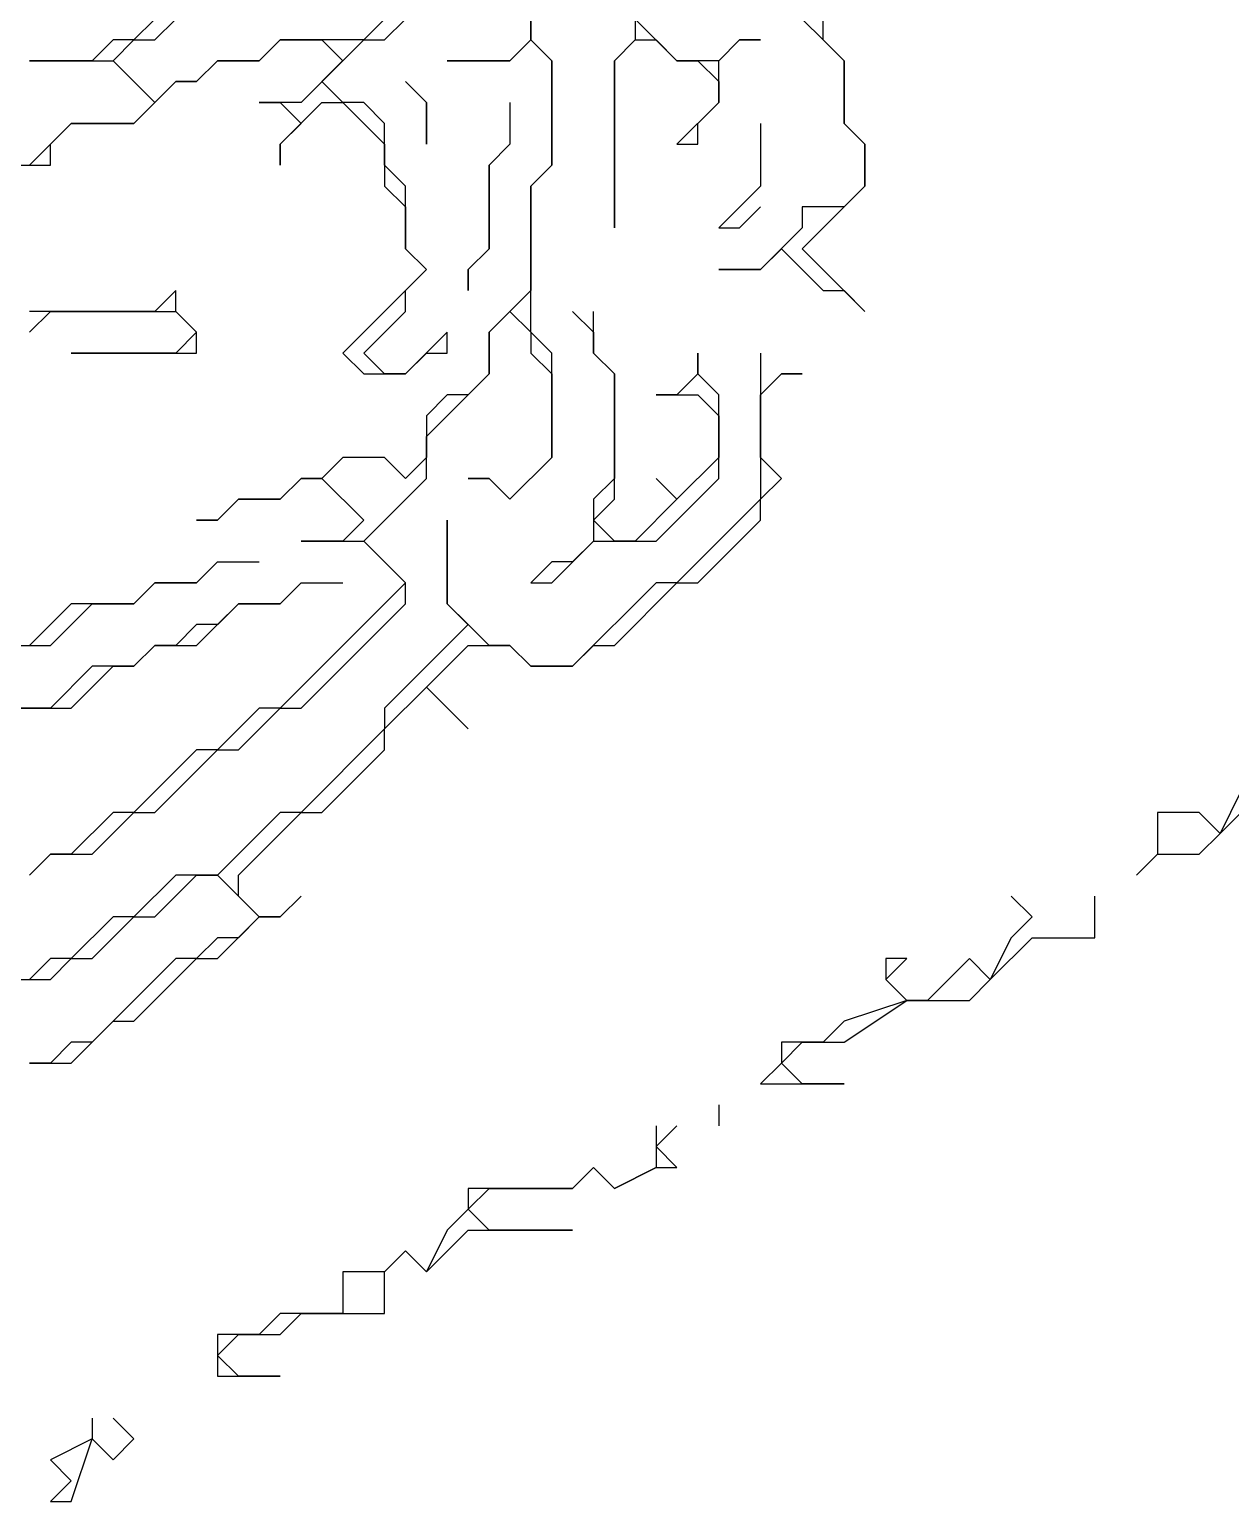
# Model space of a CAD drawing. Header units: metres. Extents: x 76363 to 76886, y 81203 to 81673.
# Drawn here: x 76594.2 to 76617.2, y 81247 to 81275.2 of the extents above; entities that cross this region are included whole.
import ezdxf

# ---------------------------------------------------------------- set-up
doc = ezdxf.new("R2010")
doc.units = ezdxf.units.M

msp = doc.modelspace()

# ---------------------------------------------------------------- linework, layer by layer
for points in [[(76608.6, 81275.8, 179.71), (76609.8, 81274.6, 179.65), (76609.8, 81273.4, 179.677), (76610.2, 81273, 179.66), (76610.2, 81272.2, 179.63), (76609.8, 81271.8, 179.645), (76609, 81271.8, 179.875), (76609, 81271.4, 179.82), (76608.2, 81270.6, 179.75), (76607.4, 81270.6, 179.95), (76608.2, 81270.6, 179.75), (76608.6, 81271, 179.833), (76609.4, 81270.2, 179.54), (76609.8, 81270.2, 179.53), (76610.2, 81269.8, 179.52), (76609, 81271, 179.615), (76610.2, 81272.2, 179.63), (76610.2, 81273, 179.66), (76609.8, 81273.4, 179.677), (76609.8, 81274.6, 179.65), (76609.4, 81275, 179.747), (76609.4, 81275.4, 179.77)], [(76593.8, 81272.6, 181.21), (76594.6, 81272.6, 180.965), (76594.6, 81273, 181.09), (76595, 81273.4, 181.16), (76596.2, 81273.4, 180.99), (76597, 81274.2, 181.18), (76597.4, 81274.2, 181.14), (76597.8, 81274.6, 181.26), (76598.6, 81274.6, 181.15), (76599, 81275, 181.35), (76599.8, 81275, 181.053), (76600.2, 81274.6, 180.76), (76599.4, 81273.8, 180.55), (76598.6, 81273.8, 180.81), (76599, 81273.8, 180.73), (76599.4, 81273.4, 180.33), (76599, 81273, 180.483), (76599, 81272.6, 180.37), (76599, 81273, 180.483), (76599.8, 81273.8, 180.49), (76600.2, 81273.8, 180.46), (76601, 81273, 180.22), (76601, 81272.2, 180.293), (76601.4, 81271.8, 180.445), (76601.4, 81271, 180.37), (76601.8, 81270.6, 180.473), (76600.2, 81269, 180.28), (76600.6, 81268.6, 180.34), (76601.4, 81268.6, 180.57), (76601.8, 81269, 180.545), (76602.2, 81269, 180.757), (76602.2, 81269.4, 180.6), (76601.4, 81268.6, 180.57), (76601, 81268.6, 180.455), (76600.6, 81269, 180.28), (76601.4, 81269.8, 180.315), (76601.4, 81270.2, 180.33), (76601.8, 81270.6, 180.473), (76601.4, 81271, 180.37), (76601.4, 81272.2, 180.5), (76601, 81272.6, 180.29), (76601, 81273.4, 180.355), (76600.6, 81273.8, 180.393), (76600.2, 81273.8, 180.46), (76599.8, 81274.2, 180.665), (76600.6, 81275, 180.93), (76601, 81275, 180.773), (76601.4, 81275.4, 180.925)], [(76603.8, 81275.4, 180.627), (76603.8, 81275, 180.79), (76603.4, 81274.6, 180.79), (76602.2, 81274.6, 180.52), (76603.4, 81274.6, 180.79), (76603.8, 81275, 180.79), (76604.2, 81274.6, 180.86), (76604.2, 81272.6, 181.195), (76603.8, 81272.2, 181.257), (76603.8, 81270.2, 181.09), (76603, 81269.4, 180.9), (76603, 81268.6, 180.64), (76602.6, 81268.2, 180.77), (76602.2, 81268.2, 180.74), (76601.8, 81267.8, 180.687), (76601.8, 81267, 180.535), (76601.4, 81266.6, 180.555), (76601, 81267, 180.5), (76600.2, 81267, 180.35), (76599.8, 81266.6, 180.33), (76599.4, 81266.6, 180.34), (76599, 81266.2, 180.315), (76598.2, 81266.2, 180.4), (76597.8, 81265.8, 180.38), (76597.4, 81265.8, 180.345), (76597.8, 81265.8, 180.38), (76598.2, 81266.2, 180.4), (76599, 81266.2, 180.315), (76599.4, 81266.6, 180.34), (76599.8, 81266.6, 180.33), (76600.6, 81265.8, 180.697), (76600.2, 81265.4, 180.66), (76599.4, 81265.4, 180.55), (76600.6, 81265.4, 180.61), (76601.4, 81264.6, 179.82), (76599, 81262.2, 179.86), (76598.6, 81262.2, 179.91), (76597.8, 81261.4, 179.72), (76597.4, 81261.4, 179.84), (76596.2, 81260.2, 179.91), (76595.8, 81260.2, 179.95), (76595, 81259.4, 179.95), (76594.6, 81259.4, 179.88), (76594.2, 81259, 179.93)], [(76594.2, 81259, 179.93), (76594.6, 81259.4, 179.88), (76595.4, 81259.4, 179.8), (76596.2, 81260.2, 179.91), (76596.6, 81260.2, 179.87), (76597.8, 81261.4, 179.72), (76598.2, 81261.4, 179.81), (76599, 81262.2, 179.86), (76599.4, 81262.2, 179.88), (76601.4, 81264.2, 179.703), (76601.4, 81264.6, 179.82), (76600.6, 81265.4, 180.61), (76601.8, 81266.6, 180.475), (76601.8, 81267.4, 180.63), (76603, 81268.6, 180.64), (76603, 81269.4, 180.9), (76603.4, 81269.8, 181), (76603.8, 81269.4, 180.865), (76603.8, 81269, 180.535), (76604.2, 81268.6, 180.25), (76604.2, 81267, 180.03), (76603.4, 81266.2, 180), (76603, 81266.6, 180.17), (76602.6, 81266.6, 180.19), (76603, 81266.6, 180.17), (76603.4, 81266.2, 180), (76604.2, 81267, 180.03), (76604.2, 81269, 180.424), (76603.8, 81269.4, 180.865), (76603.8, 81272.2, 181.257), (76604.2, 81272.6, 181.195), (76604.2, 81274.6, 180.86), (76603.8, 81275, 180.79), (76603.8, 81275.4, 180.627)], [(76596.6, 81275.4, 181.725), (76596.2, 81275, 181.71), (76595.8, 81275, 181.675), (76595.4, 81274.6, 181.58), (76594.2, 81274.6, 181.74)], [(76601, 81275.4, 181.157), (76600.6, 81275, 180.93), (76599, 81275, 181.35), (76598.6, 81274.6, 181.15), (76597.8, 81274.6, 181.26), (76597.4, 81274.2, 181.14), (76597, 81274.2, 181.18), (76596.6, 81273.8, 181.12), (76595.8, 81274.6, 181.617), (76596.2, 81275, 181.71), (76596.6, 81275, 181.71), (76597, 81275.4, 181.765)], [(76605.8, 81275.4, 180.16), (76605.8, 81275, 180.37), (76605.4, 81274.6, 180.44), (76605.4, 81271.4, 180.485), (76605.4, 81274.6, 180.44), (76605.8, 81275, 180.37), (76606.2, 81275, 180.22), (76606.6, 81274.6, 180.487), (76607, 81274.6, 180.505), (76607.4, 81274.2, 180.54), (76607.4, 81273.8, 180.59), (76606.6, 81273, 180.625), (76607, 81273, 180.625), (76607, 81273.4, 180.607), (76607.4, 81273.8, 180.59), (76607.4, 81274.6, 180.43), (76607.8, 81275, 180.18), (76608.2, 81275, 179.98), (76607.8, 81275, 180.18), (76607.4, 81274.6, 180.43), (76606.6, 81274.6, 180.487), (76605.8, 81275.4, 180.16)], [(76594.2, 81274.6, 181.74), (76595.8, 81274.6, 181.617), (76596.6, 81273.8, 181.12), (76596.2, 81273.4, 180.99), (76595, 81273.4, 181.16), (76594.2, 81272.6, 181.115)], [(76601.4, 81274.2, 180.66), (76601.8, 81273.8, 180.755), (76601.8, 81273, 180.72), (76601.8, 81273.8, 180.755)], [(76603.4, 81273.8, 181.097), (76603.4, 81273, 181.29), (76603, 81272.6, 181.073), (76603, 81271, 181.05), (76602.6, 81270.6, 180.88), (76602.6, 81270.2, 180.785), (76602.6, 81270.6, 180.88), (76603, 81271, 181.05), (76603, 81272.6, 181.073), (76603.4, 81273, 181.29)], [(76608.2, 81273.4, 180.3), (76608.2, 81272.2, 180.32), (76607.4, 81271.4, 180.205), (76607.8, 81271.4, 180.285), (76608.2, 81271.8, 180.23)], [(76594.2, 81269.4, 180.93), (76594.6, 81269.8, 180.9), (76597, 81269.8, 180.675), (76597.4, 81269.4, 180.58), (76597, 81269, 180.55), (76595, 81269, 180.76), (76597.4, 81269, 180.45), (76597.4, 81269.4, 180.58), (76597, 81269.8, 180.675), (76597, 81270.2, 180.66), (76596.6, 81269.8, 180.71), (76594.2, 81269.8, 180.955)], [(76604.6, 81269.8, 180.34), (76605, 81269.4, 180.13), (76605, 81269, 179.903), (76605.4, 81268.6, 179.63), (76605.4, 81266.6, 179.355), (76605, 81266.2, 179.35), (76605, 81265.4, 179.11), (76604.6, 81265, 179.12), (76604.2, 81265, 179.23), (76603.8, 81264.6, 179.027), (76604.2, 81264.6, 178.96), (76605, 81265.4, 179.11), (76606.2, 81265.4, 179.237), (76607.4, 81266.6, 179.31), (76607.4, 81268.2, 179.34), (76607, 81268.6, 179.55), (76607, 81269, 179.57), (76607, 81268.6, 179.55), (76606.6, 81268.2, 179.575), (76606.2, 81268.2, 179.537), (76607, 81268.2, 179.535), (76607.4, 81267.8, 179.325), (76607.4, 81267, 179.33), (76606.6, 81266.2, 179.37), (76606.2, 81266.6, 179.31), (76606.6, 81266.2, 179.37), (76605.8, 81265.4, 179.11), (76605.4, 81265.4, 179.03), (76605, 81265.8, 179.257), (76605.4, 81266.2, 179.185), (76605.4, 81268.6, 179.63), (76605, 81269, 179.903), (76605, 81269.8, 180.22)], [(76608.2, 81269, 179.19), (76608.2, 81266.2, 178.95), (76606.6, 81264.6, 178.69), (76606.2, 81264.6, 178.787), (76604.6, 81263, 178.32), (76603.8, 81263, 178.27), (76603.4, 81263.4, 178.305), (76603, 81263.4, 178.237), (76602.2, 81264.2, 179.065), (76602.2, 81265.8, 179.868), (76602.2, 81264.2, 179.065), (76602.6, 81263.8, 178.67), (76601, 81262.2, 178.777), (76601, 81261.8, 178.553), (76599.4, 81260.2, 178.19), (76599, 81260.2, 178.31), (76597.8, 81259, 178.017), (76597, 81259, 178.304), (76596.2, 81258.2, 178.058), (76595.8, 81258.2, 178.405), (76595, 81257.4, 177.693), (76594.6, 81257.4, 178.019), (76594.2, 81257, 177.748)], [(76594.2, 81255.4, 176.715), (76595, 81255.4, 176.715), (76595.8, 81256.2, 176.98), (76596.2, 81256.2, 176.86), (76597.4, 81257.4, 177.17), (76597.8, 81257.4, 177.135), (76598.6, 81258.2, 177.28), (76599, 81258.2, 177.2), (76599.4, 81258.6, 177.46), (76599, 81258.2, 177.2), (76598.6, 81258.2, 177.28), (76598.2, 81258.6, 177.535), (76598.2, 81259, 177.82), (76599.4, 81260.2, 178.19), (76599.8, 81260.2, 177.922), (76601, 81261.4, 178.28), (76601, 81261.8, 178.553), (76601.8, 81262.6, 178.442), (76602.6, 81261.8, 178.04), (76601.8, 81262.6, 178.442), (76602.6, 81263.4, 178.39), (76603.4, 81263.4, 178.305), (76603.8, 81263, 178.27), (76604.6, 81263, 178.32), (76605, 81263.4, 178.405), (76605.4, 81263.4, 178.38), (76606.6, 81264.6, 178.69), (76607, 81264.6, 178.65), (76608.2, 81265.8, 178.855), (76608.2, 81266.2, 178.95), (76608.6, 81266.6, 178.84), (76608.2, 81267, 178.98), (76608.2, 81268.2, 179), (76608.6, 81268.6, 179.033), (76609, 81268.6, 179.09), (76608.6, 81268.6, 179.033)], [(76593.4, 81263.4, 180.445), (76594.6, 81263.4, 180.44), (76595.4, 81264.2, 180.505), (76596.2, 81264.2, 180.545), (76596.6, 81264.6, 180.463), (76597.4, 81264.6, 180.515), (76597.8, 81265, 180.535), (76598.6, 81265, 180.64)], [(76597.8, 81265, 180.535), (76597.4, 81264.6, 180.515), (76596.6, 81264.6, 180.463), (76596.2, 81264.2, 180.545), (76595, 81264.2, 180.443), (76594.2, 81263.4, 180.44)], [(76599.4, 81264.6, 180.32), (76599, 81264.2, 180.15), (76598.2, 81264.2, 180.36), (76597.8, 81263.8, 180.14), (76597.4, 81263.8, 180.18), (76597, 81263.4, 180.17), (76596.6, 81263.4, 180.203), (76596.2, 81263, 180.03), (76595.4, 81263, 180.11), (76594.6, 81262.2, 180.16), (76593.4, 81262.2, 180.125)], [(76593.4, 81262.2, 180.125), (76595, 81262.2, 179.885), (76595.8, 81263, 180.03), (76596.2, 81263, 180.03), (76596.6, 81263.4, 180.203), (76597.4, 81263.4, 180.05), (76598.2, 81264.2, 180.36), (76599, 81264.2, 180.15), (76599.4, 81264.6, 180.32), (76600.2, 81264.6, 180.26)], [(76617.8, 81261.4, 178.74), (76617.8, 81261, 178.72), (76617.4, 81260.6, 178.63), (76617, 81259.8, 178.595), (76616.6, 81260.2, 178.54), (76615.8, 81260.2, 178.54), (76615.8, 81259.4, 178.42), (76615.4, 81259, 178.41), (76615.8, 81259.4, 178.42), (76616.6, 81259.4, 178.523), (76617, 81259.8, 178.595), (76617.8, 81260.6, 178.63), (76620.6, 81260.6, 178.77), (76620.2, 81260.6, 178.77), (76619.8, 81261, 178.72), (76620.2, 81261.4, 178.765)], [(76593.4, 81257, 178.072), (76594.6, 81257, 177.555), (76595, 81257.4, 177.693), (76595.4, 81257.4, 177.662), (76596.2, 81258.2, 178.058), (76596.6, 81258.2, 177.865), (76597.4, 81259, 178.11), (76597.8, 81259, 178.017), (76598.6, 81258.2, 177.28), (76598.2, 81257.8, 177.27), (76597.8, 81257.8, 177.27), (76597.4, 81257.4, 177.17), (76597, 81257.4, 177.28), (76595.4, 81255.8, 176.81), (76595, 81255.8, 176.8), (76594.6, 81255.4, 176.8), (76594.2, 81255.4, 176.715)], [(76613, 81258.6, 178.25), (76613.4, 81258.2, 178.23), (76613, 81257.8, 178.13), (76612.6, 81257, 178.02), (76612.2, 81257.4, 178.005), (76611.4, 81256.6, 177.875), (76611, 81256.6, 177.86), (76610.6, 81257, 177.96), (76611, 81257.4, 177.97), (76610.6, 81257.4, 177.94), (76610.6, 81257, 177.96), (76611, 81256.6, 177.86), (76609.8, 81256.2, 177.82), (76609.4, 81255.8, 177.755), (76608.6, 81255.8, 177.68), (76608.6, 81255.4, 177.67), (76608.2, 81255, 177.57), (76608.6, 81255, 177.65), (76609.8, 81255, 177.72), (76609, 81255, 177.65), (76608.6, 81255.4, 177.67), (76609, 81255.8, 177.75), (76609.8, 81255.8, 177.75), (76611, 81256.6, 177.86), (76612.2, 81256.6, 177.93), (76612.6, 81257, 178.02), (76613.4, 81257.8, 178.13), (76614.6, 81257.8, 178.325), (76614.6, 81258.6, 178.32)], [(76607.4, 81254.6, 177.435), (76607.4, 81254.2, 177.38)], [(76606.2, 81254.2, 177.31), (76606.2, 81253.4, 177.28), (76605.4, 81253, 177.105), (76605, 81253.4, 177.13), (76604.6, 81253, 177.035), (76602.6, 81253, 176.96), (76602.6, 81252.6, 176.943), (76602.2, 81252.2, 176.85), (76601.8, 81251.4, 176.745), (76601.4, 81251.8, 176.795), (76601, 81251.4, 176.745), (76600.2, 81251.4, 176.75), (76600.2, 81250.6, 176.64), (76599.4, 81250.6, 176.64), (76599, 81250.6, 176.57), (76598.6, 81250.2, 176.47), (76597.8, 81250.2, 176.475), (76597.8, 81249.4, 176.37), (76599, 81249.4, 176.43), (76598.2, 81249.4, 176.37), (76597.8, 81249.8, 176.38), (76598.2, 81250.2, 176.47), (76599, 81250.2, 176.53), (76599.4, 81250.6, 176.64), (76600.2, 81250.6, 176.64), (76601, 81250.6, 176.64), (76601, 81251.4, 176.745), (76601.4, 81251.8, 176.795), (76601.8, 81251.4, 176.745), (76602.6, 81252.2, 176.85), (76604.6, 81252.2, 176.92), (76603, 81252.2, 176.89), (76602.6, 81252.6, 176.943), (76603, 81253, 176.96), (76604.6, 81253, 177.035), (76605, 81253.4, 177.13), (76605.4, 81253, 177.105), (76606.2, 81253.4, 177.28), (76606.6, 81253.4, 177.28), (76606.2, 81253.8, 177.26), (76606.6, 81254.2, 177.31)], [(76596.6, 81249, 176.28)], [(76595.4, 81248.6, 176.18), (76595.4, 81248.2, 176.167), (76594.6, 81247.8, 176.07), (76595, 81247.4, 176.06), (76594.6, 81247, 176.04), (76595, 81247, 176.03), (76595.4, 81248.2, 176.167), (76595.8, 81247.8, 176.15), (76596.2, 81248.2, 176.16), (76595.8, 81248.6, 176.18)]]:
    msp.add_polyline3d(points)

doc.saveas('drawing.dxf')
